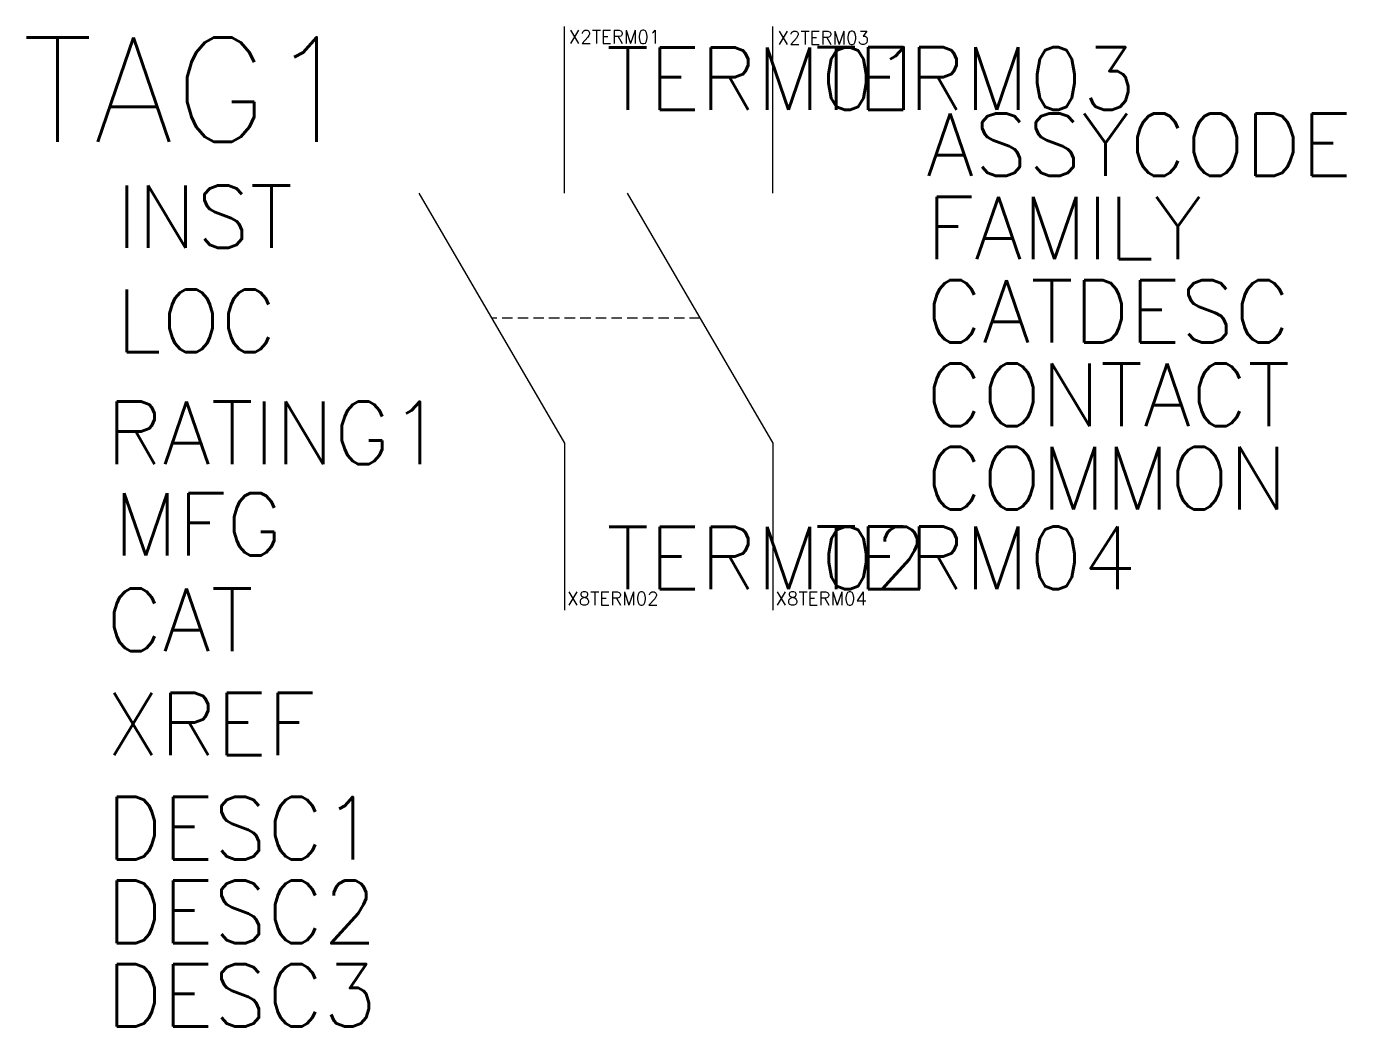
# Model space of a CAD drawing. Header units: inches. Extents: x -12.9 to 18.8, y -24 to 0.
import ezdxf

# ---------------------------------------------------------------- set-up
doc = ezdxf.new("R2010")
doc.units = ezdxf.units.IN
doc.header["$MEASUREMENT"] = 0
doc.linetypes.add('штриховая2', pattern=[0.375, 0.25, -0.125])
doc.styles.get("Standard").update_dxf_attribs({"font": 'txt.shx'})

msp = doc.modelspace()

# ---------------------------------------------------------------- linework, layer by layer
for p, q in [((0, -4), (0, 0)), ((5, -4), (5, 0)), ((-3.5, -4), (0, -10)), ((1.5, -4), (5, -10)), ((0, -10), (0, -14)), ((5, -10), (5, -14))]:
    msp.add_line(p, q)
at = {"linetype": 'штриховая2'}
msp.add_line((3.25, -7), (-1.75, -7), dxfattribs=at)
for centre in [(0, 0), (5, 0)]:
    msp.add_circle(centre, 0.0000813)

# ---------------------------------------------------------------- texts
for tag, p, s, height in [('TAG1', (-13.024, -2.765), 'ДК-20', 2.5), ('TERM01', (1, -2.003), '53', 1.5), ('TERM03', (6.001, -2.001), '63', 1.5), ('RATING1', (-11, -10.5), '', 1.5), ('TERM02', (1.001, -13.5), '54', 1.5), ('TERM04', (6.001, -13.499), '64', 1.5)]:
    msp.add_attdef(tag, p, s, height=height)
at = {"flags": 1}
for tag, p, s, height in [('X2TERM01', (0.103, -0.413), '', 0.32), ('X2TERM03', (5.111, -0.431), '', 0.32), ('ASSYCODE', (8.673, -3.585), '', 1.5), ('INST', (-10.767, -5.313), '', 1.5), ('FAMILY', (8.673, -5.585), 'MS_ACKO', 1.5), ('LOC', (-10.767, -7.813), '', 1.5), ('CATDESC', (8.673, -7.585), '', 1.5), ('CONTACT', (8.673, -9.585), '', 1.5), ('COMMON', (8.673, -11.585), '', 1.5), ('MFG', (-10.825, -12.692), 'ACKO', 1.5), ('CAT', (-11, -14.982), 'ДК-20', 1.5), ('X8TERM02', (0.063, -13.882), '', 0.32), ('X8TERM04', (5.063, -13.882), '', 0.32), ('XREF', (-11, -17.482), '', 1.5), ('DESC1', (-11, -19.982), '', 1.5), ('DESC2', (-11, -21.99), '', 1.5), ('DESC3', (-11, -23.99), '', 1.5)]:
    msp.add_attdef(tag, p, s, height=height, dxfattribs=at)

doc.saveas('drawing.dxf')
